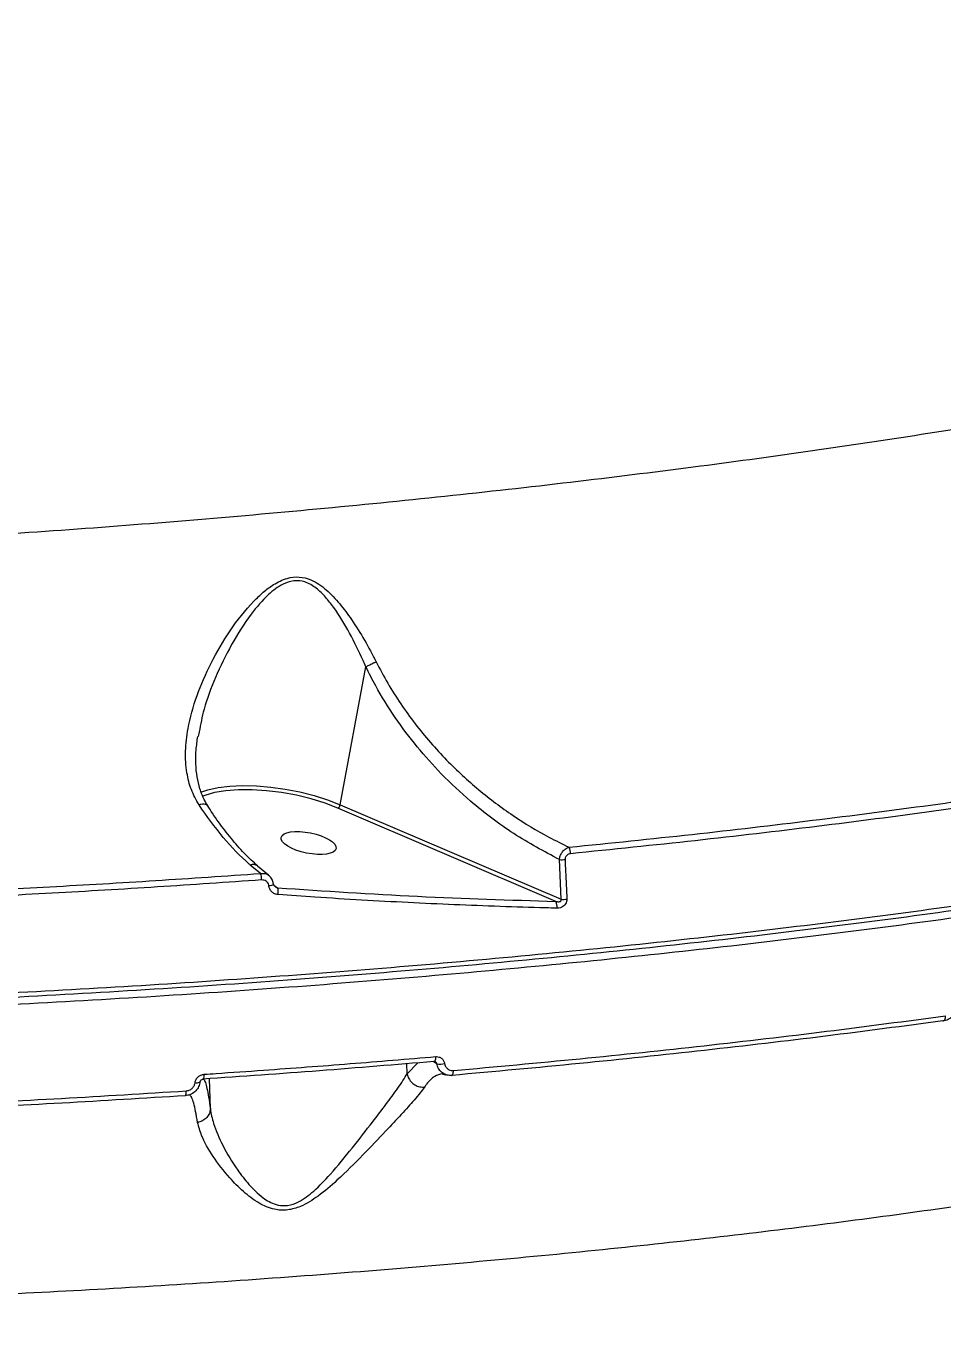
# Model space of a CAD drawing. Header units: millimetres. Extents: x -7720 to 6073, y -7402 to 5433.
# Drawn here: x 923.8 to 1073.9, y -2439.7 to -2225.9 of the extents above; entities that cross this region are included whole.
import ezdxf

# ---------------------------------------------------------------- set-up
doc = ezdxf.new("R2010")
doc.units = ezdxf.units.MM
for name, color, linetype in [('DIKOM_ОБЪЕКТ', 7, 'Continuous'), ('DIKOM_РАЗМЕР_ЗОНА', 7, 'Continuous'), ('DIKOM_РАЗМЕР_ОБЪЕКТА', 7, 'Continuous')]:
    doc.layers.add(name, color=color, linetype=linetype)
doc.styles.add('style1', font='arial.ttf', dxfattribs={"width": 0.8})
doc.dimstyles.new('1-50', dxfattribs={"dimtxt": 300, "dimasz": 200, "dimexe": 100, "dimexo": 0, "dimgap": 100, "dimtad": 1, "dimtxsty": 'style1', "dimcen": 200, "dimclrd": 7, "dimclre": 7, "dimclrt": 7, "dimadec": 1, "dimazin": 2, "dimtfac": 1, "dimtmove": 0, "dimatfit": 2, "dimfxl": 0, "dimlwd": 25, "dimlwe": 18, "dimarcsym": 0})

# ---------------------------------------------------------------- blocks, each defined once
blk = doc.blocks.new('*D0')
at = {"layer": 'Defpoints', "color": 0, "transparency": 16777216}
for p in [(-1165.04, 3934.07), (-6387.82, -4153.36), (1392.52, -4153.36)]:
    blk.add_point(p, dxfattribs=at)
at = {"layer": 'DIKOM_РАЗМЕР_ОБЪЕКТА', "color": 7, "lineweight": 18, "transparency": 16777216}
for p, q in [((-1165.04, 3934.07), (-6487.82, 3934.07)), ((1392.52, -4153.36), (-6487.82, -4153.36))]:
    blk.add_line(p, q, dxfattribs=at)
at = {"layer": 'DIKOM_РАЗМЕР_ОБЪЕКТА', "color": 7, "lineweight": 25, "transparency": 16777216}
blk.add_line((-6387.82, 3734.07), (-6387.82, -3953.36), dxfattribs=at)
at = {"layer": 'DIKOM_РАЗМЕР_ОБЪЕКТА', "color": 7, "transparency": 16777216}
for points in [[(-6421.16, 3734.07), (-6354.49, 3734.07), (-6387.82, 3934.07)], [(-6421.16, -3953.36), (-6354.49, -3953.36), (-6387.82, -4153.36)]]:
    blk.add_solid(points, dxfattribs=at)
at = {"layer": 'DIKOM_РАЗМЕР_ОБЪЕКТА', "color": 7, "transparency": 16777216, "insert": (-6640.99, -109.65), "char_height": 300, "attachment_point": 5, "rotation": 90, "style": 'style1'}
blk.add_mtext('8100', dxfattribs=at)
blk = doc.blocks.new('*D1')
at = {"layer": 'Defpoints', "color": 0, "transparency": 16777216}
for p in [(-3938.71, 77.29), (4572.68, -275.21), (4572.68, -6577.9)]:
    blk.add_point(p, dxfattribs=at)
at = {"layer": 'DIKOM_РАЗМЕР_ОБЪЕКТА', "color": 7, "lineweight": 18, "transparency": 16777216}
for p, q in [((-3938.71, 77.29), (-3938.71, -6677.9)), ((4572.68, -275.21), (4572.68, -6677.9))]:
    blk.add_line(p, q, dxfattribs=at)
at = {"layer": 'DIKOM_РАЗМЕР_ОБЪЕКТА', "color": 7, "lineweight": 25, "transparency": 16777216}
blk.add_line((-3738.71, -6577.9), (4372.68, -6577.9), dxfattribs=at)
at = {"layer": 'DIKOM_РАЗМЕР_ОБЪЕКТА', "color": 7, "transparency": 16777216}
for points in [[(-3738.71, -6544.56), (-3738.71, -6611.23), (-3938.71, -6577.9)], [(4372.68, -6544.56), (4372.68, -6611.23), (4572.68, -6577.9)]]:
    blk.add_solid(points, dxfattribs=at)
at = {"layer": 'DIKOM_РАЗМЕР_ОБЪЕКТА', "color": 7, "transparency": 16777216, "insert": (316.98, -6324.72), "char_height": 300, "attachment_point": 5, "style": 'style1'}
blk.add_mtext('8500', dxfattribs=at)
blk = doc.blocks.new('*D2')
at = {"layer": 'Defpoints', "color": 0, "transparency": 16777216}
for p in [(-2365.16, 5433.02), (-7269.56, -6016.09), (1800.96, -6016.09)]:
    blk.add_point(p, dxfattribs=at)
at = {"layer": 'DIKOM_РАЗМЕР_ЗОНА', "color": 7, "lineweight": 18, "transparency": 16777216}
for p, q in [((-2365.16, 5433.02), (-7369.56, 5433.02)), ((1800.96, -6016.09), (-7369.56, -6016.09))]:
    blk.add_line(p, q, dxfattribs=at)
at = {"layer": 'DIKOM_РАЗМЕР_ЗОНА', "color": 7, "lineweight": 25, "transparency": 16777216}
blk.add_line((-7269.56, 5233.02), (-7269.56, -5816.09), dxfattribs=at)
at = {"layer": 'DIKOM_РАЗМЕР_ЗОНА', "color": 7, "transparency": 16777216}
for points in [[(-7302.9, 5233.02), (-7236.23, 5233.02), (-7269.56, 5433.02)], [(-7302.9, -5816.09), (-7236.23, -5816.09), (-7269.56, -6016.09)]]:
    blk.add_solid(points, dxfattribs=at)
at = {"layer": 'DIKOM_РАЗМЕР_ЗОНА', "color": 7, "transparency": 16777216, "insert": (-7522.73, -291.53), "char_height": 300, "attachment_point": 5, "rotation": 90, "style": 'style1'}
blk.add_mtext('11500', dxfattribs=at)
blk = doc.blocks.new('*D3')
at = {"layer": 'Defpoints', "color": 0, "transparency": 16777216}
for p in [(-5938.71, -432.44), (6072.68, -1006.94), (6072.68, -7302.44)]:
    blk.add_point(p, dxfattribs=at)
at = {"layer": 'DIKOM_РАЗМЕР_ЗОНА', "color": 7, "lineweight": 18, "transparency": 16777216}
for p, q in [((-5938.71, -432.44), (-5938.71, -7402.44)), ((6072.68, -1006.94), (6072.68, -7402.44))]:
    blk.add_line(p, q, dxfattribs=at)
at = {"layer": 'DIKOM_РАЗМЕР_ЗОНА', "color": 7, "lineweight": 25, "transparency": 16777216}
blk.add_line((-5738.71, -7302.44), (5872.68, -7302.44), dxfattribs=at)
at = {"layer": 'DIKOM_РАЗМЕР_ЗОНА', "color": 7, "transparency": 16777216}
for points in [[(-5738.71, -7269.1), (-5738.71, -7335.77), (-5938.71, -7302.44)], [(5872.68, -7269.1), (5872.68, -7335.77), (6072.68, -7302.44)]]:
    blk.add_solid(points, dxfattribs=at)
at = {"layer": 'DIKOM_РАЗМЕР_ЗОНА', "color": 7, "transparency": 16777216, "insert": (66.98, -7049.26), "char_height": 300, "attachment_point": 5, "style": 'style1'}
blk.add_mtext('12000', dxfattribs=at)

msp = doc.modelspace()

# ---------------------------------------------------------------- linework, layer by layer
at = {"layer": 'DIKOM_ОБЪЕКТ', "color": 7, "linetype": 'Continuous', "lineweight": 15}
for p, q in [((975.231, -2353.406), (979.441, -2330.841)), ((952.14, -2341.475), (951.973, -2342.245)), ((975.231, -2353.406), (1011.42, -2368.895)), ((1010.543, -2369.241), (974.864, -2353.971)), ((1011.42, -2368.895), (1011.13, -2362.392)), ((962.193, -2364.662), (960.521, -2363.285)), ((963.514, -2364.952), (961.681, -2363.445)), ((964.373, -2366.595), (964.978, -2367.009)), ((986.201, -2397.467), (986.163, -2395.811)), ((986.201, -2397.467), (987.962, -2395.665)), ((991.065, -2395.821), (990.459, -2395.462)), ((952.317, -2398.66), (952.246, -2398.851)), ((953.974, -2403.228), (953.858, -2398.26))]:
    msp.add_line(p, q, dxfattribs=at)
at = {"layer": 'DIKOM_ОБЪЕКТ', "color": 7, "linetype": 'Continuous', "lineweight": 15, "flags": 128}
for points in [[(952.436, -2351.371), (953.557, -2350.989), (955.238, -2350.613), (957.152, -2350.375), (959.257, -2350.28), (961.506, -2350.33), (963.852, -2350.524), (966.243, -2350.858), (968.627, -2351.325), (970.953, -2351.914), (973.17, -2352.613), (975.231, -2353.406)], [(974.864, -2353.971), (972.75, -2353.162), (970.47, -2352.455), (968.078, -2351.869), (965.633, -2351.417), (963.192, -2351.11), (960.817, -2350.956), (958.562, -2350.959), (956.484, -2351.117), (954.633, -2351.428), (953.052, -2351.885), (952.644, -2352.045)], [(964.31, -2366.414), (964.304, -2366.446), (964.25, -2366.507), (964.14, -2366.568), (963.983, -2366.626), (963.787, -2366.677), (963.564, -2366.717)], [(1073.927, -2388.803), (1074.021, -2388.802), (1074.11, -2388.766), (1074.19, -2388.697), (1074.259, -2388.596), (1074.314, -2388.469), (1074.353, -2388.318), (1074.376, -2388.15), (1074.381, -2387.97)], [(990.598, -2395.451), (990.659, -2395.466), (990.66, -2395.466)], [(990.66, -2395.466), (990.716, -2395.443), (990.768, -2395.384), (990.812, -2395.289), (990.848, -2395.163), (990.873, -2395.01), (990.886, -2394.837), (990.888, -2394.65)], [(993.496, -2397.738), (993.555, -2397.743), (993.61, -2397.712), (993.66, -2397.647), (993.702, -2397.55), (993.736, -2397.425), (993.759, -2397.277), (993.772, -2397.109), (993.774, -2396.929)], [(949.836, -2401.061), (949.876, -2401.067), (949.913, -2401.038), (949.945, -2400.975), (949.973, -2400.88), (949.995, -2400.756), (950.01, -2400.608), (950.017, -2400.441), (950.017, -2400.261)]]:
    msp.add_lwpolyline(points, dxfattribs=at)
at = {"layer": 'DIKOM_ОБЪЕКТ', "color": 7, "linetype": 'Continuous', "lineweight": 15}
for centre, radius, start, end in [((974.45, -2353.301), 0.787, 301.67587, 352.35797), ((1011.567, -2358.534), 3.882, 263.53757, 277.34085), ((1010.87, -2361.379), 2.106, 358.55176, 28.57337), ((960.971, -2364.402), 1.205, 52.88286, 111.96205), ((959.367, -2365.693), 3.008, 359.27714, 20.03907), ((962.866, -2367.729), 2.232, 349.59787, 18.82316), ((1011.794, -2364.874), 4.038, 264.6901, 277.97196), ((1009.032, -2370.072), 1.725, 350.88682, 28.77766), ((991.639, -2393.643), 2.252, 255.23867, 287.85078), ((951.757, -2397.654), 1.294, 257.39377, 292.24443), ((951.819, -2397.745), 1.158, 328.1808, 9.87945)]:
    msp.add_arc(centre, radius, start, end, dxfattribs=at)
msp.add_ellipse((970.059, -2359.677), major_axis=(4.507, -0.913), ratio=0.3657185, dxfattribs=at)
for points, knots in [([(831.252, -2313.056), (837.642, -2312.897), (850.421, -2312.578), (869.706, -2311.859), (889.033, -2310.965), (909.039, -2309.84), (929.603, -2308.472), (950.638, -2306.845), (971.608, -2304.992), (992.435, -2302.912), (1013.037, -2300.612), (1032.747, -2298.172), (1051.528, -2295.612), (1069.367, -2292.957), (1086.758, -2290.138), (1103.619, -2287.161), (1119.876, -2284.033), (1135.501, -2280.754), (1150.396, -2277.333), (1164.549, -2273.759), (1177.713, -2270.083), (1189.587, -2266.39), (1200.142, -2262.712), (1209.434, -2259.063), (1217.739, -2255.338), (1224.991, -2251.542), (1231.143, -2247.685), (1236.028, -2243.87), (1239.71, -2240.106), (1242.177, -2236.403), (1243.503, -2233.316), (1243.563, -2231.474), (1243.584, -2230.857)], [0, 0, 0, 0, 0.0307563, 0.0615126, 0.092575, 0.1236374, 0.1579762, 0.1923414, 0.2266799, 0.2620306, 0.2974106, 0.3327605, 0.3660191, 0.3993026, 0.4325606, 0.4667785, 0.5010242, 0.5352419, 0.5706973, 0.6061528, 0.6421177, 0.6780824, 0.7118611, 0.7456664, 0.7794456, 0.8142091, 0.8490008, 0.8837647, 0.9169326, 0.9501245, 0.9832927, 1, 1, 1, 1]), ([(759.713, -2386.455), (764.171, -2386.555), (776.182, -2386.822), (795.978, -2387.052), (819.079, -2387.082), (842.532, -2386.856), (866.262, -2386.369), (890.195, -2385.616), (913.802, -2384.613), (937.01, -2383.368), (959.756, -2381.898), (982.411, -2380.177), (1004.891, -2378.201), (1027.111, -2375.971), (1048.581, -2373.536), (1069.247, -2370.909), (1089.07, -2368.107), (1108.374, -2365.085), (1127.068, -2361.842), (1145.07, -2358.387), (1161.984, -2354.795), (1177.777, -2351.081), (1192.443, -2347.263), (1206.22, -2343.28), (1219.02, -2339.137), (1230.775, -2334.846), (1241.225, -2330.501), (1250.365, -2326.119), (1258.221, -2321.717), (1264.913, -2317.221), (1270.392, -2312.644), (1274.52, -2308.002), (1276.939, -2304.294), (1277.599, -2302.143), (1277.784, -2301.539)], [0, 0, 0, 0, 0.0187785, 0.0505891, 0.0824241, 0.1142347, 0.1469693, 0.1797306, 0.2124651, 0.2442758, 0.2761108, 0.3079214, 0.3406561, 0.3734173, 0.4061519, 0.4379621, 0.4697968, 0.501607, 0.5343411, 0.567102, 0.5998361, 0.6316467, 0.6634815, 0.6952921, 0.7280264, 0.7607876, 0.793522, 0.8253324, 0.8571673, 0.8889778, 0.9217122, 0.9544733, 0.9872077, 1, 1, 1, 1]), ([(952.119, -2353.435), (951.663, -2352.612), (950.752, -2350.967), (950.015, -2347.989), (949.822, -2344.633), (950.312, -2340.381), (951.667, -2335.523), (954.039, -2330.134), (957.085, -2324.85), (960.103, -2321.01), (962.613, -2318.595), (964.392, -2317.25), (966.379, -2316.266), (968.543, -2316.004), (970.814, -2316.603), (973.054, -2318.192), (975.206, -2320.483), (977.256, -2323.282), (979.264, -2326.452), (980.503, -2328.815), (981.123, -2329.997)], [0, 0, 0, 0, 0.0482054, 0.0964653, 0.1564806, 0.2165953, 0.3050922, 0.3937419, 0.486954, 0.5799882, 0.6113364, 0.6426242, 0.6797843, 0.7100234, 0.7402863, 0.7862479, 0.8340964, 0.8820742, 0.9410304, 1, 1, 1, 1]), ([(979.445, -2330.834), (979.445, -2330.832), (979.3, -2330.484), (978.459, -2328.626), (976.827, -2325.264), (974.748, -2321.794), (972.861, -2319.384), (971.351, -2317.892), (969.645, -2316.868), (968.297, -2316.696), (967.088, -2316.812), (965.504, -2317.35), (963.094, -2319.223), (960.244, -2322.581), (957.325, -2327.184), (954.78, -2332.446), (952.946, -2337.256), (952.375, -2340.245), (952.14, -2341.475)], [0, 0, 0, 0, 0.00009196, 0.02237083, 0.12100761, 0.22151175, 0.26380916, 0.30681827, 0.35150551, 0.38480475, 0.38869619, 0.42602422, 0.48407473, 0.56914913, 0.68789293, 0.80871518, 0.92123696, 1, 1, 1, 1]), ([(979.445, -2330.834), (979.615, -2330.742), (979.956, -2330.559), (980.516, -2330.281), (980.906, -2330.096), (981.085, -2330.014), (981.123, -2329.997)], [0, 0, 0, 0, 0.3414102, 0.6827988, 0.9341019, 1, 1, 1, 1]), ([(981.123, -2329.997), (981.742, -2331.175), (983.615, -2334.74), (987.401, -2340.254), (992.451, -2346.07), (997.87, -2351.06), (1003.492, -2355.265), (1008.49, -2358.31), (1011.612, -2359.832), (1012.719, -2360.372)], [0, 0, 0, 0, 0.0853582, 0.2582631, 0.4312964, 0.5912932, 0.7518432, 0.9119637, 1, 1, 1, 1]), ([(1242.48, -2331.811), (1240.574, -2332.657), (1235.44, -2334.935), (1226.11, -2338.58), (1214.244, -2342.71), (1201.149, -2346.77), (1186.838, -2350.744), (1171.328, -2354.615), (1154.961, -2358.299), (1137.814, -2361.787), (1119.977, -2365.076), (1101.161, -2368.217), (1081.39, -2371.196), (1060.711, -2373.996), (1039.578, -2376.557), (1018.075, -2378.874), (996.292, -2380.951), (973.874, -2382.821), (950.872, -2384.468), (927.355, -2385.882), (903.838, -2387.03), (880.405, -2387.916), (857.131, -2388.547), (833.638, -2388.934), (809.999, -2389.064), (786.295, -2388.931), (763.046, -2388.538), (740.324, -2387.892), (718.184, -2387.007), (696.264, -2385.867), (674.653, -2384.465), (653.434, -2382.801), (633.938, -2380.991), (616.109, -2379.081), (599.86, -2377.112), (584.159, -2374.974), (569.057, -2372.671), (554.714, -2370.226), (541.198, -2367.654), (529.791, -2365.254), (523.06, -2363.67), (520.319, -2363.026)], [0, 0, 0, 0, 0.0156523, 0.0421681, 0.0687044, 0.0952203, 0.1225064, 0.1498146, 0.1771007, 0.2036166, 0.230153, 0.2566687, 0.2839548, 0.3112631, 0.3385492, 0.3650651, 0.3916014, 0.4181172, 0.4454033, 0.4727116, 0.4999977, 0.5265135, 0.5530498, 0.5795657, 0.6068517, 0.63416, 0.661446, 0.6879619, 0.7144981, 0.7410139, 0.7683, 0.7956083, 0.8228943, 0.8459724, 0.8690775, 0.8921825, 0.9155066, 0.9388307, 0.9615639, 0.9843486, 1, 1, 1, 1]), ([(979.441, -2330.841), (979.442, -2330.84), (979.442, -2330.837), (979.444, -2330.835), (979.445, -2330.834), (979.445, -2330.834)], [0, 0, 0, 0, 0.4235784, 0.7907872, 1, 1, 1, 1]), ([(1011.13, -2362.392), (1008.615, -2361.05), (1003.585, -2358.368), (997.145, -2353.48), (991.914, -2348.601), (987.788, -2343.988), (984.181, -2339.176), (981.412, -2334.747), (979.968, -2331.884), (979.441, -2330.841)], [0, 0, 0, 0, 0.1992546, 0.3984556, 0.5429367, 0.6708121, 0.7989914, 0.9267443, 1, 1, 1, 1]), ([(953.58, -2353.595), (953.365, -2353.251), (952.817, -2352.379), (952.226, -2350.791), (951.763, -2348.844), (951.564, -2346.697), (951.603, -2344.472), (951.811, -2342.949), (951.91, -2342.217)], [0, 0, 0, 0, 0.1072073, 0.2724678, 0.4471106, 0.630266, 0.8223069, 1, 1, 1, 1]), ([(1192.796, -2347.758), (1192.639, -2347.803), (1187.844, -2349.201), (1177.41, -2351.835), (1161.617, -2355.589), (1144.892, -2359.138), (1127.485, -2362.496), (1109.07, -2365.712), (1089.681, -2368.77), (1069.36, -2371.656), (1048.554, -2374.305), (1027.347, -2376.714), (1005.828, -2378.886), (983.647, -2380.854), (960.853, -2382.605), (937.513, -2384.125), (915.514, -2385.308), (894.974, -2386.205), (875.961, -2386.867), (856.913, -2387.364), (837.653, -2387.697), (818.215, -2387.86), (798.641, -2387.841), (779.186, -2387.656), (766.374, -2387.38), (759.972, -2387.243)], [0, 0, 0, 0, 0.0016617, 0.0508196, 0.0999375, 0.1476686, 0.1954365, 0.2431676, 0.292285, 0.3414426, 0.3905601, 0.4382918, 0.4860602, 0.5337919, 0.58291, 0.6320681, 0.6811862, 0.7203299, 0.759514, 0.7986982, 0.8378418, 0.8783589, 0.9189209, 0.9594829, 1, 1, 1, 1]), ([(1012.719, -2360.372), (1019.47, -2359.683), (1032.971, -2358.305), (1052.699, -2355.984), (1072.039, -2353.496), (1084.464, -2351.677), (1090.676, -2350.768)], [0, 0, 0, 0, 0.2486158, 0.4972309, 0.748616, 1, 1, 1, 1]), ([(1091.043, -2351.812), (1084.891, -2352.713), (1072.587, -2354.515), (1053.3, -2357.002), (1033.48, -2359.338), (1019.81, -2360.734), (1012.975, -2361.432)], [0, 0, 0, 0, 0.2486162, 0.4972328, 0.7486164, 1, 1, 1, 1]), ([(953.524, -2353.61), (953.477, -2353.544), (953.365, -2353.384), (952.981, -2353.288), (952.562, -2353.316), (952.263, -2353.389), (952.154, -2353.423), (952.119, -2353.435)], [0, 0, 0, 0, 0.2166389, 0.5230495, 0.829412, 0.9450831, 1, 1, 1, 1]), ([(960.521, -2363.285), (960.457, -2363.229), (958.93, -2361.879), (955.979, -2358.908), (953.414, -2355.271), (952.119, -2353.435)], [0, 0, 0, 0, 0.0209626, 0.5055774, 1, 1, 1, 1]), ([(961.717, -2363.425), (961.359, -2363.111), (960.237, -2362.125), (958.426, -2360.184), (956.313, -2357.62), (954.689, -2355.411), (953.814, -2353.99), (953.563, -2353.583)], [0, 0, 0, 0, 0.1218048, 0.3822943, 0.6406267, 0.8971464, 1, 1, 1, 1]), ([(1011.13, -2362.392), (1011.165, -2362.189), (1011.233, -2361.784), (1011.543, -2361.212), (1011.965, -2360.748), (1012.38, -2360.482), (1012.637, -2360.398), (1012.719, -2360.372)], [0, 0, 0, 0, 0.2221462, 0.4443612, 0.6650761, 0.8922583, 1, 1, 1, 1]), ([(1012.975, -2361.432), (1012.959, -2361.434), (1012.84, -2361.447), (1012.634, -2361.504), (1012.385, -2361.653), (1012.198, -2361.858), (1012.076, -2362.112), (1012.068, -2362.294), (1012.063, -2362.385)], [0, 0, 0, 0, 0.0354272, 0.2573579, 0.4481979, 0.6280873, 0.8142949, 1, 1, 1, 1]), ([(1012.063, -2362.385), (1012.088, -2363.032), (1012.171, -2365.193), (1012.279, -2367.357), (1012.354, -2368.873)], [0, 0, 0, 0, 0.2996193, 1, 1, 1, 1]), ([(962.193, -2364.662), (962.404, -2364.649), (962.828, -2364.622), (963.288, -2364.771), (963.466, -2364.952), (963.505, -2364.993)], [0, 0, 0, 0, 0.4381336, 0.8760213, 1, 1, 1, 1]), ([(892.957, -2368.458), (898.767, -2368.221), (910.388, -2367.747), (927.752, -2366.858), (945.053, -2365.849), (956.479, -2365.058), (962.193, -2364.662)], [0, 0, 0, 0, 0.2491214, 0.4982426, 0.749121, 1, 1, 1, 1]), ([(962.374, -2365.731), (956.693, -2366.124), (945.33, -2366.911), (928.044, -2367.922), (910.614, -2368.817), (898.894, -2369.295), (893.033, -2369.534)], [0, 0, 0, 0, 0.2491215, 0.4982431, 0.7491215, 1, 1, 1, 1]), ([(963.564, -2366.717), (963.558, -2366.672), (963.533, -2366.49), (963.395, -2366.197), (963.113, -2365.919), (962.76, -2365.744), (962.503, -2365.735), (962.374, -2365.731)], [0, 0, 0, 0, 0.07981757, 0.31812251, 0.55556253, 0.77739545, 1, 1, 1, 1]), ([(964.294, -2366.415), (964.263, -2366.217), (964.194, -2365.779), (963.893, -2365.274), (963.596, -2365.069), (963.499, -2365.002)], [0, 0, 0, 0, 0.35541882, 0.78810601, 1, 1, 1, 1]), ([(965.061, -2368.132), (964.868, -2368.098), (964.484, -2368.03), (964.004, -2367.69), (963.666, -2367.239), (963.596, -2366.88), (963.564, -2366.717)], [0, 0, 0, 0, 0.25916268, 0.51772412, 0.78122263, 1, 1, 1, 1]), ([(964.567, -2366.807), (964.502, -2366.754), (964.379, -2366.653), (964.305, -2366.502), (964.311, -2366.417), (964.311, -2366.416)], [0, 0, 0, 0, 0.5223105, 0.9900606, 1, 1, 1, 1]), ([(964.567, -2366.808), (964.609, -2366.839), (964.733, -2366.93), (964.88, -2366.978), (964.978, -2367.009)], [0, 0, 0, 0, 0.3373105, 1, 1, 1, 1]), ([(964.978, -2367.009), (972.656, -2367.52), (988.037, -2368.543), (1003.033, -2369.008), (1010.543, -2369.241)], [0, 0, 0, 0, 0.4991776, 1, 1, 1, 1]), ([(1010.735, -2370.345), (1010.116, -2370.33), (1007.022, -2370.253), (998.935, -2370.005), (986.373, -2369.471), (974.212, -2368.771), (967.078, -2368.273), (965.061, -2368.132)], [0, 0, 0, 0, 0.0413724, 0.2068725, 0.538155, 0.869438, 1, 1, 1, 1]), ([(1010.543, -2369.241), (1010.614, -2369.256), (1010.779, -2369.288), (1011.017, -2369.301), (1011.215, -2369.271), (1011.328, -2369.22), (1011.389, -2369.172), (1011.43, -2369.116), (1011.45, -2369.046), (1011.447, -2368.97), (1011.43, -2368.92), (1011.42, -2368.895)], [0, 0, 0, 0, 0.1851697, 0.430505, 0.6101552, 0.6933815, 0.7464358, 0.8083009, 0.8667771, 0.9298168, 1, 1, 1, 1]), ([(1012.354, -2368.873), (1012.349, -2369.01), (1012.34, -2369.284), (1012.163, -2369.669), (1011.883, -2369.985), (1011.507, -2370.217), (1011.109, -2370.336), (1010.844, -2370.342), (1010.735, -2370.345)], [0, 0, 0, 0, 0.1643149, 0.329194, 0.489742, 0.6616227, 0.8613707, 1, 1, 1, 1]), ([(993.774, -2396.929), (1000.718, -2396.299), (1014.608, -2395.038), (1034.979, -2392.883), (1055.004, -2390.552), (1067.922, -2388.83), (1074.381, -2387.97)], [0, 0, 0, 0, 0.2485963, 0.497193, 0.7485967, 1, 1, 1, 1]), ([(1076.32, -2386.467), (1076.315, -2386.515), (1076.282, -2386.795), (1076.117, -2387.32), (1075.671, -2387.985), (1074.982, -2388.526), (1074.349, -2388.751), (1073.988, -2388.796), (1073.927, -2388.803)], [0, 0, 0, 0, 0.03953099, 0.23267874, 0.44373418, 0.68675378, 0.94795297, 1, 1, 1, 1]), ([(1073.927, -2388.803), (1067.555, -2389.652), (1054.81, -2391.35), (1034.913, -2393.669), (1014.518, -2395.83), (1000.504, -2397.102), (993.496, -2397.738)], [0, 0, 0, 0, 0.2485968, 0.4971938, 0.7485967, 1, 1, 1, 1]), ([(990.598, -2395.451), (984.36, -2395.973), (971.871, -2397.018), (959.135, -2397.898), (952.76, -2398.339)], [0, 0, 0, 0, 0.4994505, 1, 1, 1, 1]), ([(952.96, -2397.546), (953.609, -2397.503), (956.857, -2397.285), (964.849, -2396.727), (976.884, -2395.828), (986.218, -2395.043), (990.888, -2394.65)], [0, 0, 0, 0, 0.0507682, 0.2538482, 0.6266943, 1, 1, 1, 1]), ([(990.658, -2395.472), (990.696, -2395.469), (990.782, -2395.463), (990.838, -2395.5), (990.869, -2395.521)], [0, 0, 0, 0, 0.4362521, 1, 1, 1, 1]), ([(991.065, -2395.821), (991.051, -2395.77), (991.023, -2395.666), (990.947, -2395.562), (990.886, -2395.53), (990.869, -2395.521)], [0, 0, 0, 0, 0.4213709, 0.8433871, 1, 1, 1, 1]), ([(990.888, -2394.65), (990.925, -2394.648), (991.122, -2394.636), (991.478, -2394.699), (991.889, -2394.941), (992.203, -2395.313), (992.287, -2395.629), (992.329, -2395.787)], [0, 0, 0, 0, 0.0545695, 0.2913542, 0.5278199, 0.7639881, 1, 1, 1, 1]), ([(993.496, -2397.738), (993.436, -2397.742), (993.107, -2397.762), (992.51, -2397.655), (991.816, -2397.247), (991.283, -2396.618), (991.138, -2396.087), (991.065, -2395.821)], [0, 0, 0, 0, 0.0531727, 0.2899856, 0.5268103, 0.7633562, 1, 1, 1, 1]), ([(992.329, -2395.787), (992.372, -2395.946), (992.457, -2396.264), (992.772, -2396.639), (993.185, -2396.881), (993.541, -2396.944), (993.738, -2396.932), (993.774, -2396.929)], [0, 0, 0, 0, 0.2363576, 0.4729111, 0.7098891, 0.9468217, 1, 1, 1, 1]), ([(1182.602, -2397.26), (1179.092, -2398.277), (1172.069, -2400.312), (1160.581, -2403.266), (1148.433, -2406.139), (1135.413, -2408.955), (1121.523, -2411.702), (1106.764, -2414.369), (1091.369, -2416.911), (1074.916, -2419.39), (1057.377, -2421.783), (1038.754, -2424.069), (1019.396, -2426.195), (999.342, -2428.145), (978.645, -2429.906), (957.786, -2431.438), (936.843, -2432.741), (915.893, -2433.819), (894.57, -2434.691), (872.933, -2435.344), (851.052, -2435.771), (829.428, -2435.96), (808.129, -2435.917), (787.216, -2435.652), (766.329, -2435.16), (745.544, -2434.433), (724.938, -2433.466), (706.279, -2432.36), (689.519, -2431.171), (674.525, -2429.949), (659.862, -2428.591), (645.585, -2427.1), (631.757, -2425.483), (618.379, -2423.739), (605.413, -2421.876), (597.185, -2420.53), (593.071, -2419.857)], [0, 0, 0, 0, 0.0277654, 0.055564, 0.0833623, 0.1111276, 0.1400314, 0.1689729, 0.1979143, 0.226818, 0.2582448, 0.2896959, 0.3211226, 0.3534673, 0.3858385, 0.4181831, 0.449506, 0.480853, 0.5121758, 0.5444126, 0.5766757, 0.6089124, 0.6401609, 0.6714336, 0.7026821, 0.7348412, 0.7670266, 0.7991856, 0.8241464, 0.849107, 0.874267, 0.8994269, 0.9244695, 0.9495121, 0.974756, 1, 1, 1, 1]), ([(952.246, -2398.851), (952.241, -2398.89), (952.2, -2399.198), (951.997, -2399.775), (951.456, -2400.449), (950.703, -2400.933), (950.124, -2401.018), (949.836, -2401.061)], [0, 0, 0, 0, 0.03331148, 0.26642329, 0.50826823, 0.75527353, 1, 1, 1, 1]), ([(951.474, -2398.916), (951.477, -2398.895), (951.502, -2398.708), (951.627, -2398.353), (951.964, -2397.936), (952.428, -2397.634), (952.782, -2397.575), (952.96, -2397.546)], [0, 0, 0, 0, 0.02992734, 0.26181429, 0.50394628, 0.75200389, 1, 1, 1, 1]), ([(952.273, -2398.753), (952.267, -2398.766), (952.256, -2398.791), (952.25, -2398.825), (952.247, -2398.844), (952.246, -2398.851)], [0, 0, 0, 0, 0.43727373, 0.78583093, 1, 1, 1, 1]), ([(952.271, -2398.752), (952.271, -2398.748), (952.28, -2398.697), (952.347, -2398.594), (952.467, -2398.471), (952.631, -2398.381), (952.746, -2398.365), (952.806, -2398.357)], [0, 0, 0, 0, 0.01617313, 0.23675572, 0.46571639, 0.72392629, 1, 1, 1, 1]), ([(952.878, -2398.33), (952.97, -2398.482), (953.152, -2398.781), (953.425, -2399.835), (953.7, -2401.239), (953.881, -2402.552), (953.974, -2403.228)], [0, 0, 0, 0, 0.2494357, 0.4930954, 0.7390353, 1, 1, 1, 1]), ([(953.974, -2403.238), (953.974, -2403.239), (954.062, -2404.026), (954.513, -2405.866), (955.952, -2409.268), (957.996, -2412.697), (960.232, -2415.614), (962.259, -2417.648), (964.338, -2418.872), (965.831, -2419.087), (967.087, -2418.978), (968.329, -2418.544), (969.731, -2417.65), (971.526, -2416.178), (974.1, -2413.457), (977.289, -2409.553), (980.306, -2405.666), (982.796, -2402.397), (984.442, -2400.149), (985.559, -2398.564), (986.003, -2397.773), (986.202, -2397.475), (986.202, -2397.474)], [0, 0, 0, 0, 0.0000606, 0.0666631, 0.1607129, 0.2573749, 0.3151514, 0.3739445, 0.4164759, 0.4408442, 0.4480456, 0.4776016, 0.5013219, 0.5257268, 0.586664, 0.6799397, 0.7755617, 0.8463041, 0.9186545, 0.9590302, 0.9999673, 1, 1, 1, 1]), ([(986.202, -2397.474), (986.202, -2397.473), (986.202, -2397.47), (986.202, -2397.468), (986.201, -2397.467)], [0, 0, 0, 0, 0.6460122, 1, 1, 1, 1]), ([(986.202, -2397.474), (986.272, -2397.737), (986.412, -2398.263), (986.942, -2398.936), (987.641, -2399.424), (988.335, -2399.634), (988.81, -2399.658), (989.006, -2399.641), (989.05, -2399.637)], [0, 0, 0, 0, 0.2114663, 0.4229628, 0.6344288, 0.8459336, 0.9647867, 1, 1, 1, 1]), ([(992.015, -2397.477), (991.575, -2397.575), (990.66, -2397.778), (989.69, -2398.727), (989.162, -2399.478), (989.05, -2399.637)], [0, 0, 0, 0, 0.4213561, 0.8777654, 1, 1, 1, 1]), ([(992.012, -2397.528), (992.048, -2397.519), (992.11, -2397.505), (992.314, -2397.587), (992.402, -2397.623)], [0, 0, 0, 0, 0.5678725, 1, 1, 1, 1]), ([(857.337, -2404.252), (860.9, -2404.17), (871.321, -2403.93), (888.591, -2403.385), (909.146, -2402.548), (929.664, -2401.527), (943.233, -2400.683), (950.017, -2400.261)], [0, 0, 0, 0, 0.1144546, 0.3347653, 0.5550756, 0.7775378, 1, 1, 1, 1]), ([(950.017, -2400.261), (950.191, -2400.233), (950.539, -2400.176), (950.995, -2399.881), (951.324, -2399.472), (951.446, -2399.124), (951.471, -2398.939), (951.474, -2398.916)], [0, 0, 0, 0, 0.2478673, 0.4958828, 0.7364706, 0.9670341, 1, 1, 1, 1]), ([(951.894, -2405.433), (951.784, -2404.796), (951.573, -2403.565), (951.248, -2402.252), (950.916, -2401.215), (950.691, -2401.006), (950.575, -2400.898)], [0, 0, 0, 0, 0.2569424, 0.4965099, 0.7383062, 1, 1, 1, 1]), ([(989.05, -2399.637), (988.824, -2399.947), (988.366, -2400.573), (987.131, -2402.023), (985.28, -2404.074), (982.473, -2407.086), (978.985, -2410.755), (975.296, -2414.456), (971.878, -2417.401), (969.13, -2419.138), (966.603, -2419.884), (964.191, -2419.738), (961.682, -2418.609), (959.287, -2416.747), (956.704, -2414.108), (954.292, -2410.94), (952.515, -2407.839), (952.074, -2406.13), (951.894, -2405.433)], [0, 0, 0, 0, 0.0401002, 0.0808881, 0.1499716, 0.2211624, 0.3125718, 0.4066954, 0.4681056, 0.5184497, 0.5509514, 0.585753, 0.6308466, 0.68855, 0.7478282, 0.8397934, 0.9345764, 1, 1, 1, 1]), ([(949.836, -2401.061), (943.133, -2401.477), (929.726, -2402.311), (909.323, -2403.329), (888.749, -2404.169), (871.384, -2404.717), (860.919, -2404.958), (857.364, -2405.04)], [0, 0, 0, 0, 0.2203112, 0.4406217, 0.663084, 0.885546, 1, 1, 1, 1]), ([(953.974, -2403.238), (953.941, -2403.488), (953.873, -2403.986), (953.427, -2404.654), (952.798, -2405.149), (952.243, -2405.365), (951.942, -2405.423), (951.894, -2405.433)], [0, 0, 0, 0, 0.2440347, 0.4880156, 0.7320038, 0.9571046, 1, 1, 1, 1]), ([(953.974, -2403.228), (953.974, -2403.23), (953.974, -2403.233), (953.974, -2403.237), (953.974, -2403.238), (953.974, -2403.238)], [0, 0, 0, 0, 0.5028423, 0.9199033, 1, 1, 1, 1])]:
    msp.add_open_spline(points, degree=3, knots=knots, dxfattribs=at)

# ---------------------------------------------------------------- dimensions: what is measured, and where the dimension line sits
at = {"layer": 'DIKOM_РАЗМЕР_ЗОНА'}
dim = msp.add_linear_dim(base=(-7269.562, -6016.09), p1=(-2365.162, 5433.022), p2=(1800.959, -6016.09), angle=90, text='11500', dimstyle='1-50', dxfattribs=at)
dim.commit()
dim.dimension.update_dxf_attribs({"geometry": '*D2', "text_midpoint": (-7269.562, -291.534), "dimtype": 160})
dim = msp.add_linear_dim(base=(6072.676, -7302.437), p1=(-5938.714, -432.437), p2=(6072.676, -1006.937), text='12000', dimstyle='1-50', dxfattribs=at)
dim.commit()
dim.dimension.update_dxf_attribs({"geometry": '*D3', "text_midpoint": (66.981, -7302.437), "dimtype": 160})
at = {"layer": 'DIKOM_РАЗМЕР_ОБЪЕКТА'}
dim = msp.add_linear_dim(base=(-6387.822, -4153.364), p1=(-1165.044, 3934.068), p2=(1392.523, -4153.364), angle=90, text='8100', dimstyle='1-50', dxfattribs=at)
dim.commit()
dim.dimension.update_dxf_attribs({"geometry": '*D0', "text_midpoint": (-6387.822, -109.648), "dimtype": 160})
dim = msp.add_linear_dim(base=(4572.676, -6577.897), p1=(-3938.714, 77.288), p2=(4572.676, -275.211), text='8500', dimstyle='1-50', dxfattribs=at)
dim.commit()
dim.dimension.update_dxf_attribs({"geometry": '*D1', "text_midpoint": (316.981, -6577.897), "dimtype": 160})

doc.saveas('drawing.dxf')
